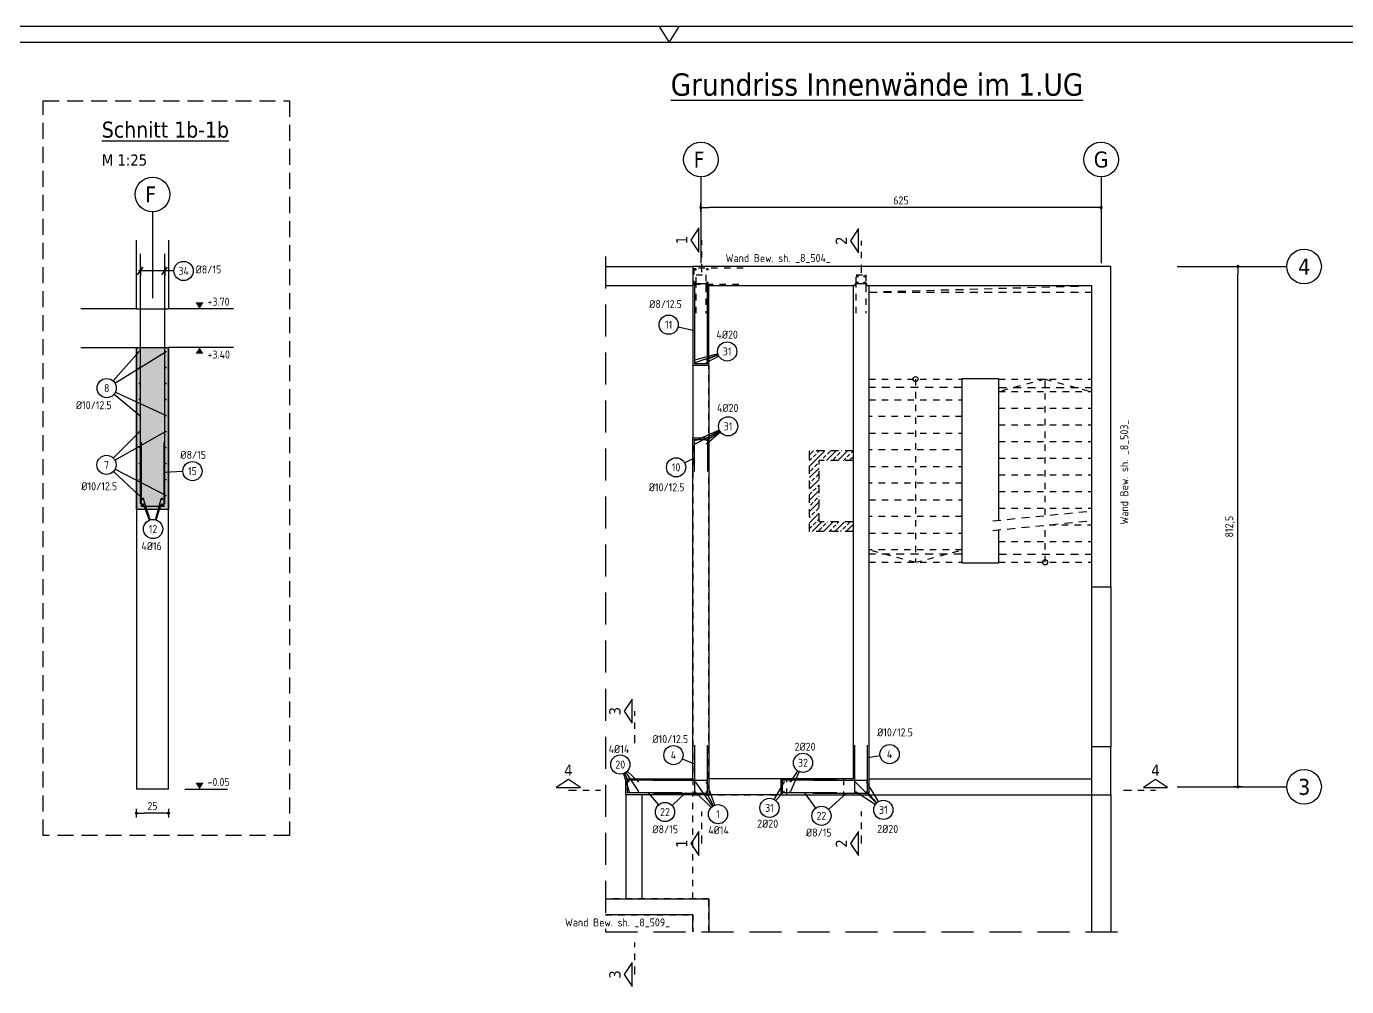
# Model space of a CAD drawing. Extents: x -31 to 75, y 1 to 115.
# Drawn here: x 25.68 to 46.31, y 28.47 to 43.46 of the extents above; entities that cross this region are included whole.
import ezdxf
from ezdxf.enums import TextEntityAlignment as Align

# ---------------------------------------------------------------- set-up
doc = ezdxf.new("R2010")
doc.units = 0
doc.header["$LTSCALE"] = 0.5
for name, pattern in [('AUSGEZOGEN', [1000.01, 1000, 0.01]), ('DASHDOTSMALL', [1.05, 0.5, -0.25, 0.05, -0.25]), ('DASHED', [0.75, 0.5, -0.25]), ('DASHEDX2', [1.5, 1, -0.5]), ('DOT', [0.175, 0.05, -0.125]), ('HIDDEN', [0.375, 0.25, -0.125]), ('HIDDEN2', [0.187, 0.125, -0.062]), ('PUNKT', [0.175, 0.05, -0.125]), ('STRICHLINIE', [0.75, 0.5, -0.25]), ('STRICHPUNKT2', [0.55, 0.25, -0.125, 0.05, -0.125]), ('VERDECKT', [0.375, 0.25, -0.125])]:
    doc.linetypes.add(name, pattern=pattern)
for name, color, linetype in [('ACHSEN', 7, 'Continuous'), ('AFU', 7, 'Continuous'), ('BETON', 7, 'Continuous'), ('Brüstung EG', 7, 'Continuous'), ('DETAIL', 7, 'Continuous'), ('DRUEBER', 7, 'Continuous'), ('grau_mittel', 7, 'Continuous'), ('HBT', 7, 'Continuous'), ('HILFE', 7, 'Continuous'), ('koten', 7, 'Continuous'), ('MASSE', 7, 'Continuous'), ('OBJEKT', 7, 'Continuous'), ('RAHMEN', 7, 'Continuous'), ('RND', 7, 'Continuous'), ('SCHNITTE', 7, 'Continuous'), ('SCHRAFF', 7, 'Continuous'), ('SFP_Achsen', 7, 'Continuous'), ('TEXT', 7, 'Continuous'), ('VERDECKT', 7, 'Continuous')]:
    doc.layers.add(name, color=color, linetype=linetype)
doc.styles.add('helv', font='tahoma.ttf')
doc.styles.add('txt', font='isocp.shx')
doc.linetypes.add('AFU_50K', pattern='A,0.15,["/",Standard,S=0.2,R=0,X=-0.01,Y=-0.1],0.07,["/",Standard,S=0.2,R=0,X=-0.01,Y=-0.1],0.15', length=0.37)
doc.dimstyles.new('DOT_I', dxfattribs={"dimscale": 0.5, "dimtxt": 0.25, "dimasz": 0.25, "dimexe": 0.1, "dimexo": 0.3, "dimgap": 0.1, "dimtad": 1, "dimdec": 3, "dimzin": 3, "dimtxsty": 'txt', "dimblk": 'DOT', "dimblk1": 'DOT', "dimblk2": 'DOT', "dimsah": 1, "dimcen": 0.1, "dimse1": 1, "dimse2": 1, "dimazin": 0, "dimtfac": 1, "dimtdec": 4, "dimtix": 1, "dimtmove": 2, "dimatfit": 3, "dimfxl": 0, "dimtvp": 1, "dimtolj": 1, "dimtzin": 0, "dimarcsym": 0})

# ---------------------------------------------------------------- blocks, each defined once
blk = doc.blocks.new('SCHN-2')
at = {"layer": 'SCHNITTE', "color": 6, "linetype": 'Continuous'}
blk.add_lwpolyline([(0.378, 0.088), (0, 0.34), (-0.378, 0.088)], close=True, dxfattribs=at)
at = {"layer": 'SCHNITTE', "color": 1, "linetype": 'DASHDOTSMALL', "style": 'helv'}
blk.add_attdef('SCHN-2', text='', height=0.35, dxfattribs=at).set_placement((0, 0.45), align=Align.CENTER)
blk = doc.blocks.new('DOT')
at = {"layer": 'MASSE', "color": 7, "linetype": 'Continuous'}
for p, q in [((0, 0), (-1, 0)), ((0, 0.54), (0, -0.54))]:
    blk.add_line(p, q, dxfattribs=at)
at = {"layer": 'MASSE', "color": 7, "linetype": 'Continuous', "const_width": 0.2}
blk.add_lwpolyline([(-0.1, 0, 1), (0.1, 0, 1)], format="xyb", close=True, dxfattribs=at)
blk = doc.blocks.new('*D26')
at = {"layer": 'Defpoints', "color": 0, "linetype": 'AUSGEZOGEN', "transparency": 16777216}
for p in [(36.221, 40.629), (36.221, 40.629), (42.471, 40.629)]:
    blk.add_point(p, dxfattribs=at)
at = {"layer": 'MASSE', "color": 0, "linetype": 'AUSGEZOGEN', "lineweight": -2, "transparency": 16777216}
blk.add_line((42.346, 40.629), (36.346, 40.629), dxfattribs=at)
at = {"layer": 'MASSE', "color": 0, "linetype": 'AUSGEZOGEN', "lineweight": -2, "transparency": 16777216, "xscale": 0.125, "yscale": 0.125, "zscale": 0.125, "rotation": 180}
blk.add_blockref('DOT', (36.221, 40.629), dxfattribs=at)
at = {"layer": 'MASSE', "color": 0, "linetype": 'AUSGEZOGEN', "lineweight": -2, "transparency": 16777216, "xscale": 0.125, "yscale": 0.125, "zscale": 0.125}
blk.add_blockref('DOT', (42.471, 40.629), dxfattribs=at)
at = {"layer": 'MASSE', "color": 0, "linetype": 'AUSGEZOGEN', "transparency": 16777216, "insert": (39.346, 40.741), "char_height": 0.125, "attachment_point": 5, "style": 'txt'}
blk.add_mtext('\\A1;625', dxfattribs=at)
blk = doc.blocks.new('*D27')
at = {"layer": 'Defpoints', "color": 0, "linetype": 'AUSGEZOGEN', "transparency": 16777216}
for p in [(44.61, 39.71), (44.61, 39.71), (44.61, 31.585)]:
    blk.add_point(p, dxfattribs=at)
at = {"layer": 'MASSE', "color": 0, "linetype": 'AUSGEZOGEN', "lineweight": -2, "transparency": 16777216}
blk.add_line((44.61, 31.71), (44.61, 39.585), dxfattribs=at)
at = {"layer": 'MASSE', "color": 0, "linetype": 'AUSGEZOGEN', "lineweight": -2, "transparency": 16777216, "xscale": 0.125, "yscale": 0.125, "zscale": 0.125}
for p, rotation in [((44.61, 39.71), 90), ((44.61, 31.585), 270)]:
    blk.add_blockref('DOT', p, dxfattribs=dict(at, rotation=rotation))
at = {"layer": 'MASSE', "color": 0, "linetype": 'AUSGEZOGEN', "transparency": 16777216, "insert": (44.488, 35.647), "char_height": 0.125, "attachment_point": 5, "rotation": 90, "style": 'txt'}
blk.add_mtext('\\A1;812,5', dxfattribs=at)
blk = doc.blocks.new('okrd_o')
at = {"layer": 'koten', "color": 7, "linetype": 'Continuous'}
blk.add_solid([(-0.125, 0.202), (0.125, 0.202), (0, 0)], dxfattribs=at)
at = {"layer": 'koten', "style": 'txt'}
blk.add_attdef('OKRD', (0.25, 0.1), '', height=0.25, dxfattribs=at)
blk = doc.blocks.new('*D31')
at = {"layer": 'Defpoints', "color": 0, "linetype": 'AUSGEZOGEN', "transparency": 16777216}
for p in [(27.404, 31.174), (27.404, 31.174), (27.904, 31.174)]:
    blk.add_point(p, dxfattribs=at)
at = {"layer": 'MASSE', "color": 0, "linetype": 'AUSGEZOGEN', "lineweight": -2, "transparency": 16777216}
blk.add_line((27.779, 31.174), (27.529, 31.174), dxfattribs=at)
at = {"layer": 'MASSE', "color": 0, "linetype": 'AUSGEZOGEN', "lineweight": -2, "transparency": 16777216, "xscale": 0.125, "yscale": 0.125, "zscale": 0.125, "rotation": 180}
blk.add_blockref('DOT', (27.404, 31.174), dxfattribs=at)
at = {"layer": 'MASSE', "color": 0, "linetype": 'AUSGEZOGEN', "lineweight": -2, "transparency": 16777216, "xscale": 0.125, "yscale": 0.125, "zscale": 0.125}
blk.add_blockref('DOT', (27.904, 31.174), dxfattribs=at)
at = {"layer": 'MASSE', "color": 0, "linetype": 'AUSGEZOGEN', "transparency": 16777216, "insert": (27.654, 31.286), "char_height": 0.125, "attachment_point": 5, "style": 'txt'}
blk.add_mtext('\\A1;25', dxfattribs=at)
blk = doc.blocks.new('okrd_u')
at = {"layer": 'koten', "color": 7, "linetype": 'Continuous'}
blk.add_solid([(-0.125, -0.202), (0.125, -0.202), (0, 0)], dxfattribs=at)
at = {"layer": 'koten', "style": 'txt'}
blk.add_attdef('OKRD', (0.25, -0.35), '', height=0.25, dxfattribs=at)
blk = doc.blocks.new('RND_HIN')
at = {"layer": 'RND', "color": 7, "linetype": 'Continuous'}
blk.add_circle((0, 0), 0.3, dxfattribs=at)
at = {"layer": 'RND', "color": 7, "linetype": 'Continuous', "style": 'txt'}
blk.add_attdef('POSI', text='', height=0.25, dxfattribs=at).set_placement((0, 0), align=Align.MIDDLE)
blk = doc.blocks.new('A0--19')
at = {"layer": 'RAHMEN'}
blk.add_line((99.9, 84.1), (0, 84.1), dxfattribs=at)
at = {"layer": 'RAHMEN', "color": 7, "linetype": 'Continuous'}
for p, q in [((59.14, 84.1), (59.45, 83.6)), ((59.45, 83.6), (59.76, 84.1))]:
    blk.add_line(p, q, dxfattribs=at)
at = {"layer": 'RAHMEN', "color": 5}
blk.add_line((99.4, 83.6), (2, 83.6), dxfattribs=at)
blk = doc.blocks.new('lei_gre')
at = {"layer": 'RND', "color": 7, "linetype": 'Continuous'}
for p, q in [((-0.09, -0.12), (0.09, 0.12)), ((0, 0.15), (0, -0.15))]:
    blk.add_line(p, q, dxfattribs=at)

msp = doc.modelspace()

# ---------------------------------------------------------------- hatches: boundary and pattern name
at = {"layer": 'grau_mittel'}
msp.add_hatch(color=61, dxfattribs=at).paths.add_polyline_path([(27.4045, 35.9163), (27.9045, 35.9163), (27.9045, 38.4463), (27.4045, 38.4463)])
at = {"layer": 'SCHRAFF', "linetype": 'AUSGEZOGEN'}
h = msp.add_hatch(dxfattribs=at)
h.set_pattern_fill('ANSI33', color=102, scale=0.5, double=1)
h.set_pattern_definition([(45, (-74.96346, 379.61606), (-0.088388348, 0.088388348), []), (45, (-74.87507, 379.61606), (-0.088388348, 0.088388348), [0.0625, -0.03125])])
h.paths.add_polyline_path([(37.9165, 36.8295), (37.9165, 35.5695), (38.5965, 35.5695), (38.5965, 35.7195), (38.0665, 35.7195), (38.0665, 36.6795), (38.5965, 36.6795), (38.5965, 36.8295)])

# ---------------------------------------------------------------- linework, layer by layer
at = {"layer": 'ACHSEN', "color": 140, "linetype": 'AUSGEZOGEN'}
for p, q in [((36.2215, 41.1079), (36.2215, 39.7609)), ((42.4715, 41.1079), (42.4715, 39.7609)), ((27.6545, 40.5629), (27.6545, 39.2158)), ((43.6625, 39.7095), (45.3715, 39.7095)), ((43.6625, 31.5845), (45.3715, 31.5845))]:
    msp.add_line(p, q, dxfattribs=at)
at = {"layer": 'AFU', "color": 8, "linetype": 'AFU_50K'}
for p, q in [((27.4045, 39.0463), (27.9045, 39.0463)), ((27.4045, 38.4463), (27.9045, 38.4463)), ((27.9045, 31.5463), (27.4045, 31.5463))]:
    msp.add_line(p, q, dxfattribs=at)
at = {"layer": 'BETON', "color": 6, "linetype": 'AUSGEZOGEN'}
for p, q in [((27.4045, 39.0463), (27.4045, 40.1206)), ((27.9045, 40.1206), (27.9045, 39.0463)), ((26.5332, 38.4463), (27.4045, 38.4463)), ((28.9203, 38.4463), (27.9045, 38.4463)), ((27.9045, 35.9163), (27.4045, 35.9163))]:
    msp.add_line(p, q, dxfattribs=at)
at = {"layer": 'BETON', "color": 6, "linetype": 'AUSGEZOGEN', "lineweight": -2}
for p, q in [((42.6215, 39.7095), (36.0965, 39.7095)), ((36.0965, 39.7095), (36.0965, 38.1695)), ((42.6215, 34.7095), (42.6215, 39.7095)), ((36.3465, 38.1695), (36.3465, 39.4095)), ((36.3465, 39.4095), (38.5965, 39.4095)), ((38.5965, 39.4095), (38.5965, 31.7095)), ((38.8465, 31.4595), (38.8465, 39.4095)), ((38.8465, 39.4095), (42.3215, 39.4095)), ((42.3215, 39.4095), (42.3215, 34.7095)), ((36.0965, 38.1695), (36.3465, 38.1695)), ((36.0965, 37.0345), (36.3465, 37.0345)), ((36.0965, 31.7095), (36.0965, 37.0345)), ((36.3465, 37.0345), (36.3465, 31.4595)), ((42.3215, 34.7095), (42.6215, 34.7095)), ((42.6215, 32.2095), (42.3215, 32.2095)), ((42.3215, 32.2095), (42.3215, 31.4595)), ((42.6215, 31.4595), (42.6215, 32.2095)), ((35.0465, 31.4595), (35.0465, 31.7095)), ((35.0465, 31.7095), (36.0965, 31.7095)), ((38.5965, 31.7095), (37.4715, 31.7095)), ((37.4715, 31.7095), (37.4715, 31.4595)), ((36.3465, 31.4595), (35.0465, 31.4595)), ((37.4715, 31.4595), (38.8465, 31.4595)), ((42.3215, 31.4595), (42.6215, 31.4595)), ((34.7298, 29.8345), (36.3465, 29.8345)), ((36.3465, 29.8345), (36.3465, 29.3175)), ((36.0965, 29.5845), (34.7298, 29.5845)), ((36.0965, 29.3175), (36.0965, 29.5845))]:
    msp.add_line(p, q, dxfattribs=at)
at = {"layer": 'BETON', "color": 6, "linetype": 'AUSGEZOGEN', "lineweight": 25}
for p, q in [((27.4045, 39.0463), (26.5332, 39.0463)), ((28.9203, 39.0463), (27.9045, 39.0463))]:
    msp.add_line(p, q, dxfattribs=at)
at = {"layer": 'BETON', "color": 6, "linetype": 'AUSGEZOGEN', "lineweight": 35}
for p, q in [((27.4045, 38.4463), (27.4045, 35.9163)), ((27.9045, 38.4463), (27.9045, 35.9163))]:
    msp.add_line(p, q, dxfattribs=at)
at = {"layer": 'Brüstung EG', "color": 102, "linetype": 'DOT'}
for p, q in [((34.7298, 39.7095), (36.0965, 39.7095)), ((34.7298, 39.4095), (36.0965, 39.4095)), ((42.3215, 31.4595), (42.3215, 29.3175)), ((42.6215, 31.4595), (42.6215, 29.3175))]:
    msp.add_line(p, q, dxfattribs=at)
at = {"layer": 'DETAIL', "color": 102, "linetype": 'STRICHLINIE'}
msp.add_lwpolyline([(25.9483, 30.8257), (25.9483, 42.2938), (29.7925, 42.2938), (29.7925, 30.8257)], close=True, dxfattribs=at)
at = {"layer": 'DRUEBER', "color": 7, "linetype": 'PUNKT', "lineweight": -2}
for p, q in [((42.6215, 39.7095), (36.0965, 39.7095)), ((36.0965, 39.7095), (36.0965, 31.4595)), ((42.6215, 34.7095), (42.6215, 39.7095)), ((36.3465, 31.7095), (36.3465, 39.4095)), ((36.3465, 39.4095), (38.5965, 39.4095)), ((38.5965, 39.4095), (38.5965, 31.7095)), ((38.8465, 31.4595), (38.8465, 39.4095)), ((38.8465, 39.4095), (42.3215, 39.4095)), ((42.3215, 39.4095), (42.3215, 34.7095)), ((42.3215, 34.7095), (42.6215, 34.7095)), ((42.6215, 32.2095), (42.3215, 32.2095)), ((42.3215, 32.2095), (42.3215, 31.4595)), ((42.6215, 31.4595), (42.6215, 32.2095)), ((37.5615, 31.7095), (36.3465, 31.7095)), ((37.5615, 31.4595), (37.5615, 31.7095)), ((38.5965, 31.7095), (38.4465, 31.7095)), ((38.4465, 31.7095), (38.4465, 31.4595)), ((36.0965, 31.4595), (37.5615, 31.4595)), ((38.4465, 31.4595), (38.8465, 31.4595)), ((42.3215, 31.4595), (42.6215, 31.4595)), ((36.3465, 29.8345), (34.7298, 29.8345)), ((36.3465, 29.3175), (36.3465, 29.8345)), ((34.7298, 29.5845), (36.0965, 29.5845)), ((36.0965, 29.5845), (36.0965, 29.3175))]:
    msp.add_line(p, q, dxfattribs=at)
at = {"layer": 'DRUEBER', "color": 7, "linetype": 'DOT'}
for p, q in [((38.8465, 37.9495), (40.2965, 37.9495)), ((39.5715, 37.9495), (39.5715, 35.0895)), ((40.8715, 37.9495), (42.3215, 37.9495)), ((41.5965, 37.9495), (40.8715, 37.7545)), ((41.5965, 35.8301), (41.5965, 37.9495)), ((41.5965, 37.9495), (42.3215, 37.7545)), ((40.8715, 37.7545), (42.3215, 37.7545)), ((38.8465, 37.6245), (40.2965, 37.6245)), ((40.2965, 37.3645), (38.8465, 37.3645)), ((40.8715, 37.4945), (42.3215, 37.4945)), ((40.8715, 37.2345), (42.3215, 37.2345)), ((38.8465, 37.1045), (40.2965, 37.1045)), ((40.8715, 36.9745), (42.3215, 36.9745)), ((40.2965, 36.8445), (38.8465, 36.8445)), ((40.8715, 36.7145), (42.3215, 36.7145)), ((38.8465, 36.5845), (40.2965, 36.5845)), ((40.2965, 36.3245), (38.8465, 36.3245)), ((40.8715, 36.4545), (42.3215, 36.4545)), ((40.8715, 36.1945), (42.3215, 36.1945)), ((38.8465, 36.0645), (40.2965, 36.0645)), ((40.8715, 35.9345), (42.3215, 35.9345)), ((40.2965, 35.8045), (38.8465, 35.8045)), ((38.8465, 35.5445), (40.2965, 35.5445)), ((41.5965, 35.0895), (41.5965, 35.6684)), ((41.6583, 35.6745), (42.3215, 35.6745)), ((40.2965, 35.2845), (38.8465, 35.2845)), ((39.5715, 35.0895), (38.8465, 35.2845)), ((39.5715, 35.0895), (40.2965, 35.2845)), ((40.8715, 35.4145), (42.3215, 35.4145)), ((38.8465, 35.0895), (40.2965, 35.0895)), ((40.8715, 35.0895), (42.3215, 35.0895))]:
    msp.add_line(p, q, dxfattribs=at)
at = {"layer": 'HBT', "color": 102, "linetype": 'AUSGEZOGEN'}
for p, q in [((36.1285, 39.4095), (36.0965, 39.4095)), ((36.3145, 39.4095), (36.3465, 39.4095)), ((38.6285, 39.4095), (38.5965, 39.4095)), ((38.8145, 39.4095), (38.8465, 39.4095))]:
    msp.add_line(p, q, dxfattribs=at)
at = {"layer": 'HBT', "color": 7, "linetype": 'HIDDEN2'}
for points in [[(36.8821, 39.6845), (36.1121, 39.6845), (36.1121, 39.4345), (36.8821, 39.4345)], [(36.1445, 39.4395), (36.1445, 39.5795), (36.2985, 39.5795), (36.2985, 39.4395)], [(36.1445, 38.9795), (36.1445, 39.4095), (36.1445, 39.4395)], [(36.2985, 39.4395), (36.2985, 39.4095), (36.2985, 38.9795)], [(38.6445, 39.4395), (38.6445, 39.5795), (38.7985, 39.5795), (38.7985, 39.4395)], [(38.6445, 38.9795), (38.6445, 39.4095), (38.6445, 39.4395)], [(38.7985, 39.4395), (38.7985, 39.4095), (38.7985, 38.9795)]]:
    msp.add_lwpolyline(points, dxfattribs=at)
at = {"layer": 'HBT', "color": 102, "linetype": 'AUSGEZOGEN'}
for points in [[(36.3145, 39.4095), (36.3145, 39.4395), (36.1285, 39.4395), (36.1285, 39.4095)], [(38.8145, 39.4095), (38.8145, 39.4395), (38.6285, 39.4395), (38.6285, 39.4095)]]:
    msp.add_lwpolyline(points, dxfattribs=at)
at = {"layer": 'HILFE', "color": 102, "linetype": 'DASHEDX2'}
for p, q in [((34.7298, 39.8668), (34.7298, 29.3175)), ((34.7298, 29.3175), (42.863, 29.3175))]:
    msp.add_line(p, q, dxfattribs=at)
at = {"layer": 'HILFE', "color": 102, "linetype": 'HIDDEN'}
for p, q in [((40.7821, 35.7378), (42.3215, 35.8906)), ((40.7821, 35.5876), (42.3215, 35.7403))]:
    msp.add_line(p, q, dxfattribs=at)
at = {"layer": 'HILFE', "color": 102, "linetype": 'AUSGEZOGEN'}
msp.add_line((28.1573, 31.5463), (28.8245, 31.5463), dxfattribs=at)
at = {"layer": 'OBJEKT', "color": 7, "linetype": 'AUSGEZOGEN'}
for p, q in [((34.7298, 39.7095), (36.0965, 39.7095)), ((34.7298, 39.4095), (36.0965, 39.4095)), ((36.0965, 38.1695), (36.0965, 37.0345)), ((36.3465, 38.1695), (36.3465, 37.0345)), ((40.2965, 37.9595), (40.2965, 35.0795)), ((40.2965, 37.9595), (40.8715, 37.9595)), ((40.8715, 37.9595), (40.8715, 35.7467)), ((27.4045, 35.9163), (27.4045, 31.5463)), ((27.9045, 31.5463), (27.9045, 35.9163)), ((40.8715, 35.5964), (40.8715, 35.0795)), ((40.2965, 35.0795), (40.8715, 35.0795)), ((42.3215, 34.7095), (42.3215, 32.2095)), ((42.6215, 34.7095), (42.6215, 32.2095)), ((37.4715, 31.7095), (36.3465, 31.7095)), ((38.8465, 31.7095), (42.3215, 31.7095)), ((35.0465, 31.4595), (35.0465, 29.8345)), ((35.2965, 31.4595), (35.2965, 29.8345)), ((37.4715, 31.4595), (36.3465, 31.4595)), ((38.8465, 31.4595), (42.3215, 31.4595)), ((42.3215, 31.4595), (42.3215, 29.3175)), ((42.6215, 31.4595), (42.6215, 29.3175))]:
    msp.add_line(p, q, dxfattribs=at)
at = {"layer": 'OBJEKT', "color": 7, "linetype": 'HIDDEN2'}
msp.add_line((36.0965, 29.8345), (36.0965, 31.4595), dxfattribs=at)
at = {"layer": 'OBJEKT', "color": 7, "linetype": 'AUSGEZOGEN'}
for centre in [(39.5715, 37.9495), (41.5965, 35.0895)]:
    msp.add_circle(centre, 0.04, dxfattribs=at)
at = {"layer": 'RND', "color": 102, "linetype": 'AUSGEZOGEN'}
for p, q in [((27.9899, 39.639), (27.4335, 39.639)), ((35.8635, 38.7666), (36.1215, 38.7085)), ((27.0382, 37.9224), (27.4436, 38.3812)), ((27.0667, 37.8885), (27.8693, 38.3812)), ((36.4859, 38.3434), (36.1415, 38.2514)), ((36.4894, 38.3319), (36.1415, 38.2085)), ((36.4913, 38.3269), (36.3007, 38.2514)), ((36.4989, 38.3106), (36.3107, 38.2085)), ((27.0751, 37.7472), (27.8693, 37.3812)), ((27.0543, 37.7142), (27.4556, 37.3812)), ((27.0415, 36.7168), (27.4556, 37.1312)), ((27.0661, 36.6845), (27.8573, 37.1312)), ((36.5079, 37.1535), (36.1415, 36.9925)), ((36.5132, 37.1426), (36.1415, 36.942)), ((36.5196, 37.132), (36.3057, 36.9925)), ((36.5288, 37.1193), (36.3107, 36.942)), ((35.9664, 36.6417), (36.1215, 36.7223)), ((27.0445, 36.5078), (27.4436, 36.1312)), ((27.0689, 36.5422), (27.8693, 36.1312)), ((28.1279, 36.5072), (27.8345, 36.4945)), ((27.618, 35.7522), (27.5146, 36.0812)), ((27.6086, 35.7489), (27.5146, 35.9909)), ((27.7023, 35.7538), (27.7913, 36.0812)), ((27.7107, 35.7512), (27.7913, 35.9909)), ((35.9303, 32.0226), (36.1215, 31.9444)), ((39.0202, 32.0699), (38.8215, 32.0367)), ((35.009, 31.7893), (35.1017, 31.5126)), ((35.0272, 31.7968), (35.0917, 31.6645)), ((35.0454, 31.8073), (35.2447, 31.5126)), ((35.0705, 31.8287), (35.2447, 31.6645)), ((37.7318, 31.8345), (37.6182, 31.6645)), ((37.7546, 31.822), (37.6182, 31.5126)), ((36.403, 31.2801), (36.1415, 31.6574)), ((36.437, 31.2977), (36.3057, 31.6574)), ((37.3665, 31.3855), (37.5267, 31.6645)), ((38.9638, 31.3304), (38.6365, 31.6574)), ((38.9928, 31.353), (38.8107, 31.6574)), ((35.562, 31.3054), (35.4026, 31.4911)), ((35.7692, 31.2941), (35.9728, 31.4845)), ((36.3811, 31.2616), (36.1315, 31.5055)), ((36.4173, 31.2889), (36.3007, 31.5055)), ((37.3906, 31.3683), (37.5167, 31.5126)), ((38.0155, 31.2536), (37.8446, 31.4911)), ((38.2149, 31.2319), (38.4968, 31.4845)), ((38.944, 31.306), (38.6365, 31.5055)), ((38.9682, 31.3346), (38.8107, 31.5055))]:
    msp.add_line(p, q, dxfattribs=at)
at = {"layer": 'RND', "color": 1, "linetype": 'AUSGEZOGEN'}
for points in [[(27.4644, 36.0054), (27.4644, 39.9054)], [(27.8446, 36.0054), (27.8446, 39.9054)], [(36.1215, 39.3945), (36.1215, 38.1945), (36.3215, 38.1945), (36.3215, 39.3945)], [(27.4745, 36.9663), (27.4745, 35.9663), (27.8345, 35.9663), (27.8345, 36.9663)], [(36.1215, 36.5095), (36.1215, 37.0095), (36.3215, 37.0095), (36.3215, 36.5095)], [(36.1215, 32.2345), (36.1215, 31.4845), (36.3215, 31.4845), (36.3215, 32.2345)], [(38.6215, 32.2345), (38.6215, 31.4845), (38.8215, 31.4845), (38.8215, 32.2345)], [(35.9215, 31.4911), (35.0715, 31.4911), (35.0715, 31.6911), (35.9215, 31.6911)], [(35.4715, 31.4845), (36.3215, 31.4845), (36.3215, 31.6845), (35.4715, 31.6845)], [(38.3465, 31.4911), (37.4965, 31.4911), (37.4965, 31.6911), (38.3465, 31.6911)], [(37.9715, 31.4845), (38.8215, 31.4845), (38.8215, 31.6845), (37.9715, 31.6845)]]:
    msp.add_lwpolyline(points, dxfattribs=at)
at = {"layer": 'RND', "color": 7, "linetype": 'AUSGEZOGEN'}
for points, const_width in [([(27.4436, 38.3812, 1), (27.4556, 38.3812, 1)], 0.012), ([(27.8573, 38.3812, 1), (27.8693, 38.3812, 1)], 0.012), ([(36.1315, 38.2514, 1), (36.1415, 38.2514, 1)], 0.01), ([(36.1315, 38.2085, 1), (36.1415, 38.2085, 1)], 0.01), ([(36.3007, 38.2514, 1), (36.3107, 38.2514, 1)], 0.01), ([(36.3007, 38.2085, 1), (36.3107, 38.2085, 1)], 0.01), ([(27.4436, 38.1312, 1), (27.4556, 38.1312, 1)], 0.012), ([(27.8573, 38.1312, 1), (27.8693, 38.1312, 1)], 0.012), ([(27.4436, 37.8812, 1), (27.4556, 37.8812, 1)], 0.012), ([(27.8573, 37.8812, 1), (27.8693, 37.8812, 1)], 0.012), ([(27.4436, 37.6312, 1), (27.4556, 37.6312, 1)], 0.012), ([(27.8573, 37.6312, 1), (27.8693, 37.6312, 1)], 0.012), ([(27.4436, 37.3812, 1), (27.4556, 37.3812, 1)], 0.012), ([(27.8573, 37.3812, 1), (27.8693, 37.3812, 1)], 0.012), ([(27.4436, 37.1312, 1), (27.4556, 37.1312, 1)], 0.012), ([(27.8573, 37.1312, 1), (27.8693, 37.1312, 1)], 0.012), ([(36.1315, 36.9925, 1), (36.1415, 36.9925, 1)], 0.01), ([(36.1315, 36.942, 1), (36.1415, 36.942, 1)], 0.01), ([(36.3007, 36.9925, 1), (36.3107, 36.9925, 1)], 0.01), ([(36.3007, 36.942, 1), (36.3107, 36.942, 1)], 0.01), ([(27.4436, 36.8812, 1), (27.4556, 36.8812, 1)], 0.012), ([(27.8573, 36.8812, 1), (27.8693, 36.8812, 1)], 0.012), ([(27.4436, 36.6312, 1), (27.4556, 36.6312, 1)], 0.012), ([(27.8573, 36.6312, 1), (27.8693, 36.6312, 1)], 0.012), ([(27.4436, 36.3812, 1), (27.4556, 36.3812, 1)], 0.012), ([(27.8573, 36.3812, 1), (27.8693, 36.3812, 1)], 0.012), ([(27.4436, 36.1312, 1), (27.4556, 36.1312, 1)], 0.012), ([(27.4946, 36.0812, 1), (27.5146, 36.0812, 1)], 0.02), ([(27.7913, 36.0812, 1), (27.8113, 36.0812, 1)], 0.02), ([(27.8573, 36.1312, 1), (27.8693, 36.1312, 1)], 0.012), ([(27.4946, 35.9909, 1), (27.5146, 35.9909, 1)], 0.02), ([(27.7913, 35.9909, 1), (27.8113, 35.9909, 1)], 0.02), ([(35.0917, 31.6645, 1), (35.1017, 31.6645, 1)], 0.01), ([(35.2347, 31.6645, 1), (35.2447, 31.6645, 1)], 0.01), ([(36.1315, 31.6574, 1), (36.1415, 31.6574, 1)], 0.01), ([(36.3007, 31.6574, 1), (36.3107, 31.6574, 1)], 0.01), ([(37.5167, 31.6645, 1), (37.5267, 31.6645, 1)], 0.01), ([(37.6082, 31.6645, 1), (37.6182, 31.6645, 1)], 0.01), ([(38.6315, 31.6574, 1), (38.6415, 31.6574, 1)], 0.01), ([(38.8007, 31.6574, 1), (38.8107, 31.6574, 1)], 0.01), ([(35.0917, 31.5126, 1), (35.1017, 31.5126, 1)], 0.01), ([(35.2347, 31.5126, 1), (35.2447, 31.5126, 1)], 0.01), ([(36.1315, 31.5055, 1), (36.1415, 31.5055, 1)], 0.01), ([(36.3007, 31.5055, 1), (36.3107, 31.5055, 1)], 0.01), ([(37.5167, 31.5126, 1), (37.5267, 31.5126, 1)], 0.01), ([(37.6082, 31.5126, 1), (37.6182, 31.5126, 1)], 0.01), ([(38.6315, 31.5055, 1), (38.6415, 31.5055, 1)], 0.01), ([(38.8007, 31.5055, 1), (38.8107, 31.5055, 1)], 0.01)]:
    msp.add_lwpolyline(points, format="xyb", close=True, dxfattribs=dict(at, const_width=const_width))
for centre in [(36.1342, 39.6663), (36.3219, 39.6663), (36.1342, 39.4573), (36.3219, 39.4573), (38.6639, 39.5554), (38.6639, 39.4573), (38.7805, 39.5554), (38.7805, 39.4573)]:
    msp.add_circle(centre, 0.0125, dxfattribs=at)
at = {"layer": 'SCHNITTE', "color": 6, "linetype": 'STRICHPUNKT2'}
for p, q in [((36.233, 39.622), (36.233, 40.122)), ((38.7276, 39.6118), (38.7276, 40.1118)), ((35.19, 32.2654), (35.19, 32.7654)), ((34.1506, 31.5311), (34.6506, 31.5311)), ((42.8212, 31.5311), (43.3212, 31.5311)), ((36.233, 30.6993), (36.233, 31.1993)), ((38.7276, 30.6999), (38.7276, 31.1999)), ((35.19, 28.6542), (35.19, 29.1542))]:
    msp.add_line(p, q, dxfattribs=at)
at = {"layer": 'SFP_Achsen', "color": 7, "linetype": 'AUSGEZOGEN'}
for centre in [(36.2215, 41.3784), (42.4715, 41.3784), (27.6545, 40.8334), (45.6419, 39.7095), (45.6419, 31.5845)]:
    msp.add_circle(centre, 0.2705, dxfattribs=at)
at = {"layer": 'VERDECKT', "color": 7, "linetype": 'HIDDEN'}
for p, q in [((38.8465, 39.3095), (42.3215, 39.4095)), ((38.8465, 39.3095), (42.3215, 39.3095)), ((40.2965, 37.8195), (38.8465, 37.8195)), ((40.8715, 37.8195), (42.3215, 37.8195)), ((40.2965, 35.2195), (38.8465, 35.2195)), ((40.8715, 35.2195), (42.3215, 35.2195))]:
    msp.add_line(p, q, dxfattribs=at)
at = {"layer": 'VERDECKT', "color": 7, "linetype": 'VERDECKT'}
for p, q in [((37.9165, 35.5695), (37.9165, 36.8295)), ((38.5965, 36.8295), (37.9165, 36.8295)), ((38.0665, 35.7195), (38.0665, 36.6795)), ((38.5965, 36.6795), (38.0665, 36.6795)), ((38.5965, 35.7195), (38.0665, 35.7195)), ((38.5965, 35.5695), (37.9165, 35.5695))]:
    msp.add_line(p, q, dxfattribs=at)

# ---------------------------------------------------------------- block references
at = {"layer": 'koten', "color": 7, "linetype": 'DASHED', "xscale": 0.5, "yscale": 0.5, "zscale": 0.5}
msp.add_blockref('okrd_o', (28.3886, 39.0463), dxfattribs=at).add_auto_attribs({'OKRD': '+3.70'})
at = {"layer": 'koten', "color": 7, "linetype": 'AUSGEZOGEN', "xscale": 0.5, "yscale": 0.5, "zscale": 0.5}
msp.add_blockref('okrd_u', (28.3886, 38.4463), dxfattribs=at).add_auto_attribs({'OKRD': '+3.40'})
at = {"layer": 'koten', "color": 7, "linetype": 'AUSGEZOGEN'}
ref = msp.add_blockref('okrd_o', (28.3886, 31.5463), dxfattribs=dict(at, xscale=0.5, yscale=0.5, zscale=0.5))
ref.add_attrib('OKRD', '-0.05', (28.5136, 31.5963), dxfattribs={"layer": '0', "color": 0, "linetype": 'ByBlock', "height": 0.125, "style": 'txt'})
at = {"layer": 'RAHMEN', "color": 191, "linetype": 'AUSGEZOGEN', "xscale": 0.5, "yscale": 0.5, "zscale": 0.5}
msp.add_blockref('A0--19', (6.0012, 1.4073), dxfattribs=at)
at = {"layer": 'RND', "color": 7, "linetype": 'AUSGEZOGEN', "xscale": 0.5, "yscale": 0.5, "zscale": 0.5}
for p in [(27.4644, 39.639), (27.8446, 39.639)]:
    msp.add_blockref('lei_gre', p, dxfattribs=at)
for p, values in [((28.1399, 39.639), {'POSI': '34'}), ((35.7172, 38.7996), {'POSI': '11'}), ((36.6308, 38.3821), {'POSI': '31'}), ((26.9388, 37.81), {'POSI': '8'}), ((36.6452, 37.2139), {'POSI': '31'}), ((26.9354, 36.6107), {'POSI': '7'}), ((35.8333, 36.5725), {'POSI': '10'}), ((28.2777, 36.5137), {'POSI': '15'}), ((27.6629, 35.6091), {'POSI': '12'}), ((35.7914, 32.0793), {'POSI': '4'}), ((39.1682, 32.0946), {'POSI': '4'}), ((34.9613, 31.9316), {'POSI': '20'}), ((37.8151, 31.9593), {'POSI': '32'}), ((37.2919, 31.2554), {'POSI': '31'}), ((39.0699, 31.2243), {'POSI': '31'}), ((35.6597, 31.1916), {'POSI': '22'}), ((36.4884, 31.1568), {'POSI': '1'}), ((38.1031, 31.1318), {'POSI': '22'})]:
    msp.add_blockref('RND_HIN', p, dxfattribs=at).add_auto_attribs(values)
at = {"layer": 'SCHNITTE', "color": 6, "linetype": 'STRICHPUNKT2', "xscale": 0.5, "yscale": 0.5, "zscale": 0.5, "rotation": 90}
for p, values in [((36.233, 40.122), {'SCHN-2': '1'}), ((38.7276, 40.1118), {'SCHN-2': '2'}), ((35.19, 32.7654), {'SCHN-2': '3'}), ((36.233, 30.6993), {'SCHN-2': '1'}), ((38.7276, 30.6999), {'SCHN-2': '2'}), ((35.19, 28.6542), {'SCHN-2': '3'})]:
    msp.add_blockref('SCHN-2', p, dxfattribs=at).add_auto_attribs(values)
at = {"layer": 'SCHNITTE', "color": 6, "linetype": 'STRICHPUNKT2', "xscale": 0.5, "yscale": 0.5, "zscale": 0.5}
for p in [(34.1506, 31.5311), (43.3212, 31.5311)]:
    msp.add_blockref('SCHN-2', p, dxfattribs=at).add_auto_attribs({'SCHN-2': '4'})

# ---------------------------------------------------------------- texts
at = {"layer": 'SFP_Achsen', "color": 6, "linetype": 'AUSGEZOGEN', "style": 'helv'}
for s, p in [('F', (36.1074, 41.254)), ('G', (42.3574, 41.254)), ('F', (27.5404, 40.709)), ('4', (45.5513, 39.5833)), ('3', (45.5513, 31.4583))]:
    msp.add_text(s, height=0.25, dxfattribs=at).set_placement(p)
at = {"layer": 'TEXT', "color": 5, "linetype": 'AUSGEZOGEN', "style": 'helv'}
msp.add_text('%%UGrundriss Innenwände im 1.UG%%U ', height=0.35, dxfattribs=at).set_placement((35.7483, 42.3752))
at = {"layer": 'TEXT', "color": 6, "linetype": 'AUSGEZOGEN', "style": 'helv'}
msp.add_text('%%uSchnitt 1b-1b', height=0.25, dxfattribs=at).set_placement((26.8628, 41.7211))
at = {"layer": 'TEXT', "color": 1, "linetype": 'AUSGEZOGEN', "style": 'helv'}
msp.add_text('M 1:25', height=0.175, dxfattribs=at).set_placement((26.8628, 41.2836))
at = {"layer": 'TEXT', "color": 7, "linetype": 'AUSGEZOGEN', "style": 'txt'}
for s, p in [('Wand Bew. sh. _8_504_', (36.6067, 39.7772)), ('%%C8/15', (28.3275, 39.5995)), ('%%C8/12.5', (35.4131, 39.0585)), ('4%%C20', (36.4624, 38.5824)), ('%%C10/12.5', (26.4574, 37.4805)), ('4%%C20', (36.472, 37.4374)), ('%%C8/15', (28.0896, 36.7052)), ('%%C10/12.5', (26.5431, 36.2147)), ('%%C10/12.5', (35.4059, 36.1992)), ('4%%C16', (27.48, 35.2809)), ('%%C10/12.5', (35.4628, 32.2671)), ('%%C10/12.5', (38.973, 32.3727)), ('4%%C14', (34.7794, 32.1106)), ('2%%C20', (37.6839, 32.1483)), ('%%C8/15', (35.4627, 30.859)), ('4%%C14', (36.336, 30.8451)), ('2%%C20', (37.0995, 30.9468)), ('2%%C20', (38.9747, 30.864)), ('%%C8/15', (37.8627, 30.8076)), ('Wand Bew. sh. _8_509_', (34.0962, 29.4044))]:
    msp.add_text(s, height=0.125, dxfattribs=at).set_placement(p)
msp.add_text('Wand Bew. sh. _8_503_', height=0.125, rotation=90, dxfattribs=at).set_placement((42.8962, 35.6782))

# ---------------------------------------------------------------- dimensions: what is measured, and where the dimension line sits
at = {"layer": 'MASSE', "color": 7, "linetype": 'AUSGEZOGEN'}
for base, p1, p2, override, picture, middle in [((36.2215, 40.6288), (42.4715, 40.6288), (36.2215, 40.6288), {"dimdec": 0, "dimlfac": 100}, '*D26', (39.3465, 40.7413)), ((27.4045, 31.1739), (27.9045, 31.1739), (27.4045, 31.1739), {"dimdec": 0, "dimlfac": 50}, '*D31', (27.6545, 31.2864))]:
    dim = msp.add_linear_dim(base=base, p1=p1, p2=p2, dimstyle='DOT_I', override=override, dxfattribs=at)
    dim.commit()
    dim.dimension.update_dxf_attribs({"geometry": picture, "text_midpoint": middle})
dim = msp.add_linear_dim(base=(44.6101, 39.7095), p1=(44.6101, 31.5845), p2=(44.6101, 39.7095), angle=90, dimstyle='DOT_I', override={"dimdec": 1, "dimlfac": 100}, dxfattribs=at)
dim.commit()
dim.dimension.update_dxf_attribs({"geometry": '*D27', "text_midpoint": (44.4883, 35.647)})

doc.saveas('drawing.dxf')
